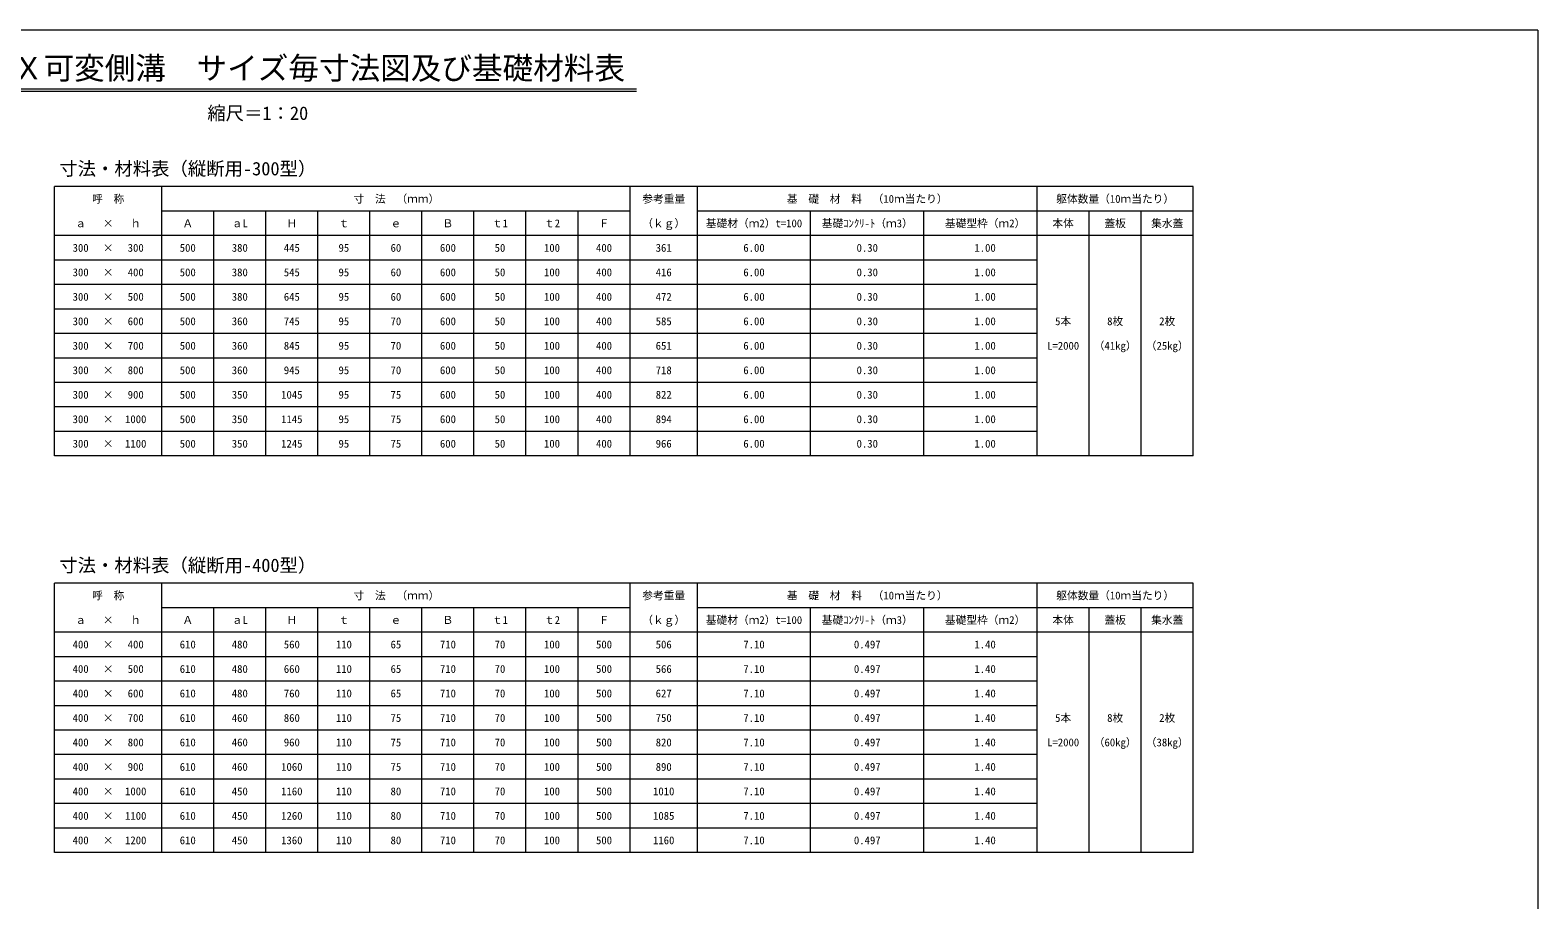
# Model space of a CAD drawing. Units: millimetres, scale not verified. Extents: x 2327 to 18312, y 1592 to 12960.
# Drawn here: x 8460 to 18312, y 7276 to 12960 of the extents above; entities that cross this region are included whole.
import ezdxf
from ezdxf.enums import TextEntityAlignment as Align

# ---------------------------------------------------------------- set-up
doc = ezdxf.new("R2010")
doc.units = ezdxf.units.MM
doc.header["$LTSCALE"] = 20
doc.layers.add('Layer1', color=4, linetype='Continuous', lineweight=18)
doc.styles.add('ＭＳ ゴシック-5.0-0.0', font='')
doc.styles.get('ＭＳ ゴシック-5.0-0.0').set_extended_font_data('ＭＳ ゴシック-5.0-0.0')

msp = doc.modelspace()

# ---------------------------------------------------------------- linework, layer by layer
at = {"layer": 'Layer1'}
for p, q in [((18311.66, 12960.26), (2327.33, 12960.26)), ((18311.66, 12960.26), (18311.66, 1591.61)), ((12422.46, 12574.32), (7493.17, 12574.32)), ((12422.46, 12560.32), (7493.17, 12560.32)), ((8619.85, 10177.41), (8619.85, 11937.41)), ((16059.85, 11937.41), (8619.85, 11937.41)), ((9319.85, 10177.41), (9319.85, 11937.41)), ((12379.85, 10177.41), (12379.85, 11937.41)), ((12819.85, 10177.41), (12819.85, 11937.41)), ((15039.85, 10177.41), (15039.85, 11937.41)), ((16059.85, 10177.41), (16059.85, 11937.41)), ((12379.85, 11777.41), (9319.85, 11777.41)), ((9659.85, 10177.41), (9659.85, 11777.41)), ((9999.85, 10177.41), (9999.85, 11777.41)), ((10339.85, 10177.41), (10339.85, 11777.41)), ((10679.85, 10177.41), (10679.85, 11777.41)), ((11019.85, 10177.41), (11019.85, 11777.41)), ((11359.85, 10177.41), (11359.85, 11777.41)), ((11699.85, 10177.41), (11699.85, 11777.41)), ((12039.85, 10177.41), (12039.85, 11777.41)), ((16059.85, 11777.41), (12819.85, 11777.41)), ((13559.85, 10177.41), (13559.85, 11777.41)), ((14299.85, 10177.41), (14299.85, 11777.41)), ((15379.85, 10177.41), (15379.85, 11777.41)), ((15719.85, 10177.41), (15719.85, 11777.41)), ((16059.85, 11617.41), (8619.85, 11617.41)), ((15039.85, 11457.41), (8619.85, 11457.41)), ((15039.85, 11297.41), (8619.85, 11297.41)), ((15039.85, 11137.41), (8619.85, 11137.41)), ((15039.85, 10977.41), (8619.85, 10977.41)), ((15039.85, 10817.41), (8619.85, 10817.41)), ((15039.85, 10657.41), (8619.85, 10657.41)), ((15039.85, 10497.41), (8619.85, 10497.41)), ((15039.85, 10337.41), (8619.85, 10337.41)), ((16059.85, 10177.41), (8619.85, 10177.41)), ((8619.85, 7585.03), (8619.85, 9345.03)), ((16059.85, 9345.03), (8619.85, 9345.03)), ((9319.85, 7585.03), (9319.85, 9345.03)), ((12379.85, 7585.03), (12379.85, 9345.03)), ((12819.85, 7585.03), (12819.85, 9345.03)), ((15039.85, 7585.03), (15039.85, 9345.03)), ((16059.85, 7585.03), (16059.85, 9345.03)), ((12379.85, 9185.03), (9319.85, 9185.03)), ((9659.85, 7585.03), (9659.85, 9185.03)), ((9999.85, 7585.03), (9999.85, 9185.03)), ((10339.85, 7585.03), (10339.85, 9185.03)), ((10679.85, 7585.03), (10679.85, 9185.03)), ((11019.85, 7585.03), (11019.85, 9185.03)), ((11359.85, 7585.03), (11359.85, 9185.03)), ((11699.85, 7585.03), (11699.85, 9185.03)), ((12039.85, 7585.03), (12039.85, 9185.03)), ((16059.85, 9185.03), (12819.85, 9185.03)), ((13559.85, 7585.03), (13559.85, 9185.03)), ((14299.85, 7585.03), (14299.85, 9185.03)), ((15379.85, 7585.03), (15379.85, 9185.03)), ((15719.85, 7585.03), (15719.85, 9185.03)), ((16059.85, 9025.03), (8619.85, 9025.03)), ((15039.85, 8865.03), (8619.85, 8865.03)), ((15039.85, 8705.03), (8619.85, 8705.03)), ((15039.85, 8545.03), (8619.85, 8545.03)), ((15039.85, 8385.03), (8619.85, 8385.03)), ((15039.85, 8225.03), (8619.85, 8225.03)), ((15039.85, 8065.03), (8619.85, 8065.03)), ((15039.85, 7905.03), (8619.85, 7905.03)), ((15039.85, 7745.03), (8619.85, 7745.03)), ((16059.85, 7585.03), (8619.85, 7585.03))]:
    msp.add_line(p, q, dxfattribs=at)

# ---------------------------------------------------------------- texts
at = {"layer": 'Layer1', "color": 7, "style": 'ＭＳ ゴシック-5.0-0.0'}
msp.add_text('ＲＶ－ＦＸ可変側溝\u3000サイズ毎寸法図及び基礎材料表', height=146.6, dxfattribs=at).set_placement((9947.2, 12594.88), align=Align.BOTTOM_CENTER)
for s, height, p in [('縮尺＝1：20', 87.98, (9947.2, 12417.65)), ('呼\u3000称', 51.32, (8969.85, 11857.41)), ('寸\u3000法\u3000（ｍｍ）', 51.32, (10853.33, 11857.41)), ('参考重量', 51.32, (12599.85, 11857.41)), ('基\u3000礎\u3000材\u3000料\u3000（10ｍ当たり）', 51.32, (13929.85, 11857.41)), ('躯体数量（10ｍ当たり）', 51.32, (15549.85, 11857.41)), ('ｈ', 51.32, (9149.85, 11697.41)), ('（ｋｇ）', 51.32, (12599.85, 11697.41)), ('基礎材（ｍ2）t=100', 51.32, (13189.85, 11697.41)), ('基礎ｺﾝｸﾘ-ﾄ（ｍ3）', 51.32, (13929.85, 11697.41)), ('基礎型枠（ｍ2）', 51.32, (14699.85, 11697.41)), ('本体', 51.32, (15209.85, 11697.41)), ('蓋板', 51.32, (15549.85, 11697.41)), ('集水蓋', 51.32, (15889.85, 11697.41)), ('ａ', 51.32, (8789.85, 11697.41)), ('×', 51.32, (8969.85, 11697.41)), ('Ａ', 51.32, (9489.85, 11697.41)), ('ａL', 51.32, (9829.85, 11697.41)), ('Ｈ', 51.32, (10169.85, 11697.41)), ('ｔ', 51.32, (10509.85, 11697.41)), ('ｅ', 51.32, (10849.85, 11697.41)), ('Ｂ', 51.32, (11189.85, 11697.41)), ('ｔ1', 51.32, (11529.85, 11697.41)), ('ｔ2', 51.32, (11869.85, 11697.41)), ('Ｆ', 51.32, (12209.85, 11697.41)), ('300', 51.32, (8789.85, 11537.41)), ('×', 51.32, (8969.85, 11537.41)), ('300', 51.32, (9149.85, 11537.41)), ('500', 51.32, (9489.85, 11537.41)), ('380', 51.32, (9829.85, 11537.41)), ('445', 51.32, (10169.85, 11537.41)), ('95', 51.32, (10509.85, 11537.41)), ('60', 51.32, (10849.85, 11537.41)), ('600', 51.32, (11189.85, 11537.41)), ('50', 51.32, (11529.85, 11537.41)), ('100', 51.32, (11869.85, 11537.41)), ('400', 51.32, (12209.85, 11537.41)), ('361', 51.32, (12599.85, 11537.41)), ('6.00', 51.32, (13189.85, 11537.41)), ('0.30', 51.32, (13929.85, 11537.41)), ('1.00', 51.32, (14699.85, 11537.41)), ('300', 51.32, (8789.85, 11377.41)), ('×', 51.32, (8969.85, 11377.41)), ('400', 51.32, (9149.85, 11377.41)), ('500', 51.32, (9489.85, 11377.41)), ('380', 51.32, (9829.85, 11377.41)), ('545', 51.32, (10169.85, 11377.41)), ('95', 51.32, (10509.85, 11377.41)), ('60', 51.32, (10849.85, 11377.41)), ('600', 51.32, (11189.85, 11377.41)), ('50', 51.32, (11529.85, 11377.41)), ('100', 51.32, (11869.85, 11377.41)), ('400', 51.32, (12209.85, 11377.41)), ('416', 51.32, (12599.85, 11377.41)), ('6.00', 51.32, (13189.85, 11377.41)), ('0.30', 51.32, (13929.85, 11377.41)), ('1.00', 51.32, (14699.85, 11377.41)), ('300', 51.32, (8789.85, 11217.41)), ('×', 51.32, (8969.85, 11217.41)), ('500', 51.32, (9149.85, 11217.41)), ('500', 51.32, (9489.85, 11217.41)), ('380', 51.32, (9829.85, 11217.41)), ('645', 51.32, (10169.85, 11217.41)), ('95', 51.32, (10509.85, 11217.41)), ('60', 51.32, (10849.85, 11217.41)), ('600', 51.32, (11189.85, 11217.41)), ('50', 51.32, (11529.85, 11217.41)), ('100', 51.32, (11869.85, 11217.41)), ('400', 51.32, (12209.85, 11217.41)), ('472', 51.32, (12599.85, 11217.41)), ('6.00', 51.32, (13189.85, 11217.41)), ('0.30', 51.32, (13929.85, 11217.41)), ('1.00', 51.32, (14699.85, 11217.41)), ('300', 51.32, (8789.85, 11057.41)), ('×', 51.32, (8969.85, 11057.41)), ('600', 51.32, (9149.85, 11057.41)), ('500', 51.32, (9489.85, 11057.41)), ('360', 51.32, (9829.85, 11057.41)), ('745', 51.32, (10169.85, 11057.41)), ('95', 51.32, (10509.85, 11057.41)), ('70', 51.32, (10849.85, 11057.41)), ('600', 51.32, (11189.85, 11057.41)), ('50', 51.32, (11529.85, 11057.41)), ('100', 51.32, (11869.85, 11057.41)), ('400', 51.32, (12209.85, 11057.41)), ('585', 51.32, (12599.85, 11057.41)), ('6.00', 51.32, (13189.85, 11057.41)), ('0.30', 51.32, (13929.85, 11057.41)), ('1.00', 51.32, (14699.85, 11057.41)), ('5本', 51.32, (15209.85, 11057.41)), ('8枚', 51.32, (15549.85, 11057.41)), ('2枚', 51.32, (15889.85, 11057.41)), ('300', 51.32, (8789.85, 10897.41)), ('×', 51.32, (8969.85, 10897.41)), ('700', 51.32, (9149.85, 10897.41)), ('500', 51.32, (9489.85, 10897.41)), ('360', 51.32, (9829.85, 10897.41)), ('845', 51.32, (10169.85, 10897.41)), ('95', 51.32, (10509.85, 10897.41)), ('70', 51.32, (10849.85, 10897.41)), ('600', 51.32, (11189.85, 10897.41)), ('50', 51.32, (11529.85, 10897.41)), ('100', 51.32, (11869.85, 10897.41)), ('400', 51.32, (12209.85, 10897.41)), ('651', 51.32, (12599.85, 10897.41)), ('6.00', 51.32, (13189.85, 10897.41)), ('0.30', 51.32, (13929.85, 10897.41)), ('1.00', 51.32, (14699.85, 10897.41)), ('L=2000', 51.32, (15209.85, 10897.41)), ('（41kg）', 51.32, (15549.85, 10897.41)), ('（25kg）', 51.32, (15889.85, 10897.41)), ('300', 51.32, (8789.85, 10737.41)), ('×', 51.32, (8969.85, 10737.41)), ('800', 51.32, (9149.85, 10737.41)), ('500', 51.32, (9489.85, 10737.41)), ('360', 51.32, (9829.85, 10737.41)), ('945', 51.32, (10169.85, 10737.41)), ('95', 51.32, (10509.85, 10737.41)), ('70', 51.32, (10849.85, 10737.41)), ('600', 51.32, (11189.85, 10737.41)), ('50', 51.32, (11529.85, 10737.41)), ('100', 51.32, (11869.85, 10737.41)), ('400', 51.32, (12209.85, 10737.41)), ('718', 51.32, (12599.85, 10737.41)), ('6.00', 51.32, (13189.85, 10737.41)), ('0.30', 51.32, (13929.85, 10737.41)), ('1.00', 51.32, (14699.85, 10737.41)), ('300', 51.32, (8789.85, 10577.41)), ('×', 51.32, (8969.85, 10577.41)), ('900', 51.32, (9149.85, 10577.41)), ('500', 51.32, (9489.85, 10577.41)), ('350', 51.32, (9829.85, 10577.41)), ('1045', 51.32, (10169.85, 10577.41)), ('95', 51.32, (10509.85, 10577.41)), ('75', 51.32, (10849.85, 10577.41)), ('600', 51.32, (11189.85, 10577.41)), ('50', 51.32, (11529.85, 10577.41)), ('100', 51.32, (11869.85, 10577.41)), ('400', 51.32, (12209.85, 10577.41)), ('822', 51.32, (12599.85, 10577.41)), ('6.00', 51.32, (13189.85, 10577.41)), ('0.30', 51.32, (13929.85, 10577.41)), ('1.00', 51.32, (14699.85, 10577.41)), ('300', 51.32, (8789.85, 10417.41)), ('×', 51.32, (8969.85, 10417.41)), ('1000', 51.32, (9149.85, 10417.41)), ('500', 51.32, (9489.85, 10417.41)), ('350', 51.32, (9829.85, 10417.41)), ('1145', 51.32, (10169.85, 10417.41)), ('95', 51.32, (10509.85, 10417.41)), ('75', 51.32, (10849.85, 10417.41)), ('600', 51.32, (11189.85, 10417.41)), ('50', 51.32, (11529.85, 10417.41)), ('100', 51.32, (11869.85, 10417.41)), ('400', 51.32, (12209.85, 10417.41)), ('894', 51.32, (12599.85, 10417.41)), ('6.00', 51.32, (13189.85, 10417.41)), ('0.30', 51.32, (13929.85, 10417.41)), ('1.00', 51.32, (14699.85, 10417.41)), ('300', 51.32, (8789.85, 10257.41)), ('×', 51.32, (8969.85, 10257.41)), ('1100', 51.32, (9149.85, 10257.41)), ('500', 51.32, (9489.85, 10257.41)), ('350', 51.32, (9829.85, 10257.41)), ('1245', 51.32, (10169.85, 10257.41)), ('95', 51.32, (10509.85, 10257.41)), ('75', 51.32, (10849.85, 10257.41)), ('600', 51.32, (11189.85, 10257.41)), ('50', 51.32, (11529.85, 10257.41)), ('100', 51.32, (11869.85, 10257.41)), ('400', 51.32, (12209.85, 10257.41)), ('966', 51.32, (12599.85, 10257.41)), ('6.00', 51.32, (13189.85, 10257.41)), ('0.30', 51.32, (13929.85, 10257.41)), ('1.00', 51.32, (14699.85, 10257.41)), ('呼\u3000称', 51.32, (8969.85, 9265.03)), ('寸\u3000法\u3000（ｍｍ）', 51.32, (10853.33, 9265.03)), ('参考重量', 51.32, (12599.85, 9265.03)), ('基\u3000礎\u3000材\u3000料\u3000（10ｍ当たり）', 51.32, (13929.85, 9265.03)), ('躯体数量（10ｍ当たり）', 51.32, (15549.85, 9265.03)), ('ａ', 51.32, (8789.85, 9105.03)), ('×', 51.32, (8969.85, 9105.03)), ('ｈ', 51.32, (9149.85, 9105.03)), ('Ａ', 51.32, (9489.85, 9105.03)), ('ａL', 51.32, (9829.85, 9105.03)), ('Ｈ', 51.32, (10169.85, 9105.03)), ('ｔ', 51.32, (10509.85, 9105.03)), ('ｅ', 51.32, (10849.85, 9105.03)), ('Ｂ', 51.32, (11189.85, 9105.03)), ('ｔ1', 51.32, (11529.85, 9105.03)), ('ｔ2', 51.32, (11869.85, 9105.03)), ('Ｆ', 51.32, (12209.85, 9105.03)), ('（ｋｇ）', 51.32, (12599.85, 9105.03)), ('基礎材（ｍ2）t=100', 51.32, (13189.85, 9105.03)), ('基礎ｺﾝｸﾘ-ﾄ（ｍ3）', 51.32, (13929.85, 9105.03)), ('基礎型枠（ｍ2）', 51.32, (14699.85, 9105.03)), ('本体', 51.32, (15209.85, 9105.03)), ('蓋板', 51.32, (15549.85, 9105.03)), ('集水蓋', 51.32, (15889.85, 9105.03)), ('400', 51.32, (8789.85, 8945.03)), ('×', 51.32, (8969.85, 8945.03)), ('400', 51.32, (9149.85, 8945.03)), ('610', 51.32, (9489.85, 8945.03)), ('480', 51.32, (9829.85, 8945.03)), ('560', 51.32, (10169.85, 8945.03)), ('110', 51.32, (10509.85, 8945.03)), ('65', 51.32, (10849.85, 8945.03)), ('710', 51.32, (11189.85, 8945.03)), ('70', 51.32, (11529.85, 8945.03)), ('100', 51.32, (11869.85, 8945.03)), ('500', 51.32, (12209.85, 8945.03)), ('506', 51.32, (12599.85, 8945.03)), ('7.10', 51.32, (13189.85, 8945.03)), ('0.497', 51.32, (13929.85, 8945.03)), ('1.40', 51.32, (14699.85, 8945.03)), ('400', 51.32, (8789.85, 8785.03)), ('×', 51.32, (8969.85, 8785.03)), ('500', 51.32, (9149.85, 8785.03)), ('610', 51.32, (9489.85, 8785.03)), ('480', 51.32, (9829.85, 8785.03)), ('660', 51.32, (10169.85, 8785.03)), ('110', 51.32, (10509.85, 8785.03)), ('65', 51.32, (10849.85, 8785.03)), ('710', 51.32, (11189.85, 8785.03)), ('70', 51.32, (11529.85, 8785.03)), ('100', 51.32, (11869.85, 8785.03)), ('500', 51.32, (12209.85, 8785.03)), ('566', 51.32, (12599.85, 8785.03)), ('7.10', 51.32, (13189.85, 8785.03)), ('0.497', 51.32, (13929.85, 8785.03)), ('1.40', 51.32, (14699.85, 8785.03)), ('400', 51.32, (8789.85, 8625.03)), ('×', 51.32, (8969.85, 8625.03)), ('600', 51.32, (9149.85, 8625.03)), ('610', 51.32, (9489.85, 8625.03)), ('480', 51.32, (9829.85, 8625.03)), ('760', 51.32, (10169.85, 8625.03)), ('110', 51.32, (10509.85, 8625.03)), ('65', 51.32, (10849.85, 8625.03)), ('710', 51.32, (11189.85, 8625.03)), ('70', 51.32, (11529.85, 8625.03)), ('100', 51.32, (11869.85, 8625.03)), ('500', 51.32, (12209.85, 8625.03)), ('627', 51.32, (12599.85, 8625.03)), ('7.10', 51.32, (13189.85, 8625.03)), ('0.497', 51.32, (13929.85, 8625.03)), ('1.40', 51.32, (14699.85, 8625.03)), ('400', 51.32, (8789.85, 8465.03)), ('×', 51.32, (8969.85, 8465.03)), ('700', 51.32, (9149.85, 8465.03)), ('610', 51.32, (9489.85, 8465.03)), ('460', 51.32, (9829.85, 8465.03)), ('860', 51.32, (10169.85, 8465.03)), ('110', 51.32, (10509.85, 8465.03)), ('75', 51.32, (10849.85, 8465.03)), ('710', 51.32, (11189.85, 8465.03)), ('70', 51.32, (11529.85, 8465.03)), ('100', 51.32, (11869.85, 8465.03)), ('500', 51.32, (12209.85, 8465.03)), ('750', 51.32, (12599.85, 8465.03)), ('7.10', 51.32, (13189.85, 8465.03)), ('0.497', 51.32, (13929.85, 8465.03)), ('1.40', 51.32, (14699.85, 8465.03)), ('5本', 51.32, (15209.85, 8465.03)), ('8枚', 51.32, (15549.85, 8465.03)), ('2枚', 51.32, (15889.85, 8465.03)), ('400', 51.32, (8789.85, 8305.03)), ('×', 51.32, (8969.85, 8305.03)), ('800', 51.32, (9149.85, 8305.03)), ('610', 51.32, (9489.85, 8305.03)), ('460', 51.32, (9829.85, 8305.03)), ('960', 51.32, (10169.85, 8305.03)), ('110', 51.32, (10509.85, 8305.03)), ('75', 51.32, (10849.85, 8305.03)), ('710', 51.32, (11189.85, 8305.03)), ('70', 51.32, (11529.85, 8305.03)), ('100', 51.32, (11869.85, 8305.03)), ('500', 51.32, (12209.85, 8305.03)), ('820', 51.32, (12599.85, 8305.03)), ('7.10', 51.32, (13189.85, 8305.03)), ('0.497', 51.32, (13929.85, 8305.03)), ('1.40', 51.32, (14699.85, 8305.03)), ('L=2000', 51.32, (15209.85, 8305.03)), ('（60kg）', 51.32, (15549.85, 8305.03)), ('（38kg）', 51.32, (15889.85, 8305.03)), ('400', 51.32, (8789.85, 8145.03)), ('×', 51.32, (8969.85, 8145.03)), ('900', 51.32, (9149.85, 8145.03)), ('610', 51.32, (9489.85, 8145.03)), ('460', 51.32, (9829.85, 8145.03)), ('1060', 51.32, (10169.85, 8145.03)), ('110', 51.32, (10509.85, 8145.03)), ('75', 51.32, (10849.85, 8145.03)), ('710', 51.32, (11189.85, 8145.03)), ('70', 51.32, (11529.85, 8145.03)), ('100', 51.32, (11869.85, 8145.03)), ('500', 51.32, (12209.85, 8145.03)), ('890', 51.32, (12599.85, 8145.03)), ('7.10', 51.32, (13189.85, 8145.03)), ('0.497', 51.32, (13929.85, 8145.03)), ('1.40', 51.32, (14699.85, 8145.03)), ('400', 51.32, (8789.85, 7985.03)), ('×', 51.32, (8969.85, 7985.03)), ('1000', 51.32, (9149.85, 7985.03)), ('610', 51.32, (9489.85, 7985.03)), ('450', 51.32, (9829.85, 7985.03)), ('1160', 51.32, (10169.85, 7985.03)), ('110', 51.32, (10509.85, 7985.03)), ('80', 51.32, (10849.85, 7985.03)), ('710', 51.32, (11189.85, 7985.03)), ('70', 51.32, (11529.85, 7985.03)), ('100', 51.32, (11869.85, 7985.03)), ('500', 51.32, (12209.85, 7985.03)), ('1010', 51.32, (12599.85, 7985.03)), ('7.10', 51.32, (13189.85, 7985.03)), ('0.497', 51.32, (13929.85, 7985.03)), ('1.40', 51.32, (14699.85, 7985.03)), ('400', 51.32, (8789.85, 7825.03)), ('×', 51.32, (8969.85, 7825.03)), ('1100', 51.32, (9149.85, 7825.03)), ('610', 51.32, (9489.85, 7825.03)), ('450', 51.32, (9829.85, 7825.03)), ('1260', 51.32, (10169.85, 7825.03)), ('110', 51.32, (10509.85, 7825.03)), ('80', 51.32, (10849.85, 7825.03)), ('710', 51.32, (11189.85, 7825.03)), ('70', 51.32, (11529.85, 7825.03)), ('100', 51.32, (11869.85, 7825.03)), ('500', 51.32, (12209.85, 7825.03)), ('1085', 51.32, (12599.85, 7825.03)), ('7.10', 51.32, (13189.85, 7825.03)), ('0.497', 51.32, (13929.85, 7825.03)), ('1.40', 51.32, (14699.85, 7825.03)), ('400', 51.32, (8789.85, 7665.03)), ('×', 51.32, (8969.85, 7665.03)), ('1200', 51.32, (9149.85, 7665.03)), ('610', 51.32, (9489.85, 7665.03)), ('450', 51.32, (9829.85, 7665.03)), ('1360', 51.32, (10169.85, 7665.03)), ('110', 51.32, (10509.85, 7665.03)), ('80', 51.32, (10849.85, 7665.03)), ('710', 51.32, (11189.85, 7665.03)), ('70', 51.32, (11529.85, 7665.03)), ('100', 51.32, (11869.85, 7665.03)), ('500', 51.32, (12209.85, 7665.03)), ('1160', 51.32, (12599.85, 7665.03)), ('7.10', 51.32, (13189.85, 7665.03)), ('0.497', 51.32, (13929.85, 7665.03)), ('1.40', 51.32, (14699.85, 7665.03))]:
    msp.add_text(s, height=height, dxfattribs=at).set_placement(p, align=Align.MIDDLE_CENTER)
for s, p in [('寸法・材料表（縦断用-300型）', (9490.08, 12099.15)), ('寸法・材料表（縦断用-400型）', (9490.08, 9506.78))]:
    msp.add_text(s, height=87.98, dxfattribs=at).set_placement(p, align=Align.TOP_CENTER)

doc.saveas('drawing.dxf')
